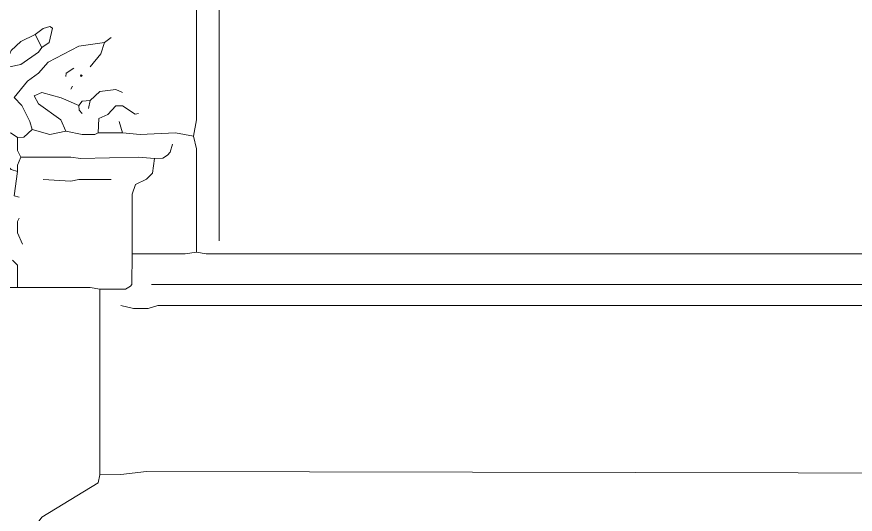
# Model space of a CAD drawing. Header units: millimetres. Extents: x 11 to 20000, y -4 to 8232.
# Drawn here: x 4007 to 5966, y 5952 to 7115 of the extents above; entities that cross this region are included whole.
import ezdxf

# ---------------------------------------------------------------- set-up
doc = ezdxf.new("R2010")
doc.units = ezdxf.units.MM
doc.layers.add('ARCHITECTURE', color=7, linetype='Continuous', lineweight=13, true_color=0x000000)
doc.layers.add('PLANTING', color=7, linetype='Continuous', lineweight=13, true_color=0x000000)

msp = doc.modelspace()

# ---------------------------------------------------------------- linework, layer by layer
at = {"layer": 'ARCHITECTURE', "color": 7, "lineweight": 13, "true_color": 0x000000}
for points in [[(4419.30577, 6836.34966), (4426.84762, 6874.05758), (4426.84762, 7556.56109), (4422.92229, 7567.71867), (4407.99355, 7571.644)], [(7315.23405, 7582.95622), (7296.38009, 7571.79208), (7239.819, 7567.87986), (7209.65283, 7571.644), (4487.18597, 7570.43971), (4479.63801, 7556.56109), (4479.63801, 6602.56437), (4479.63801, 6591.25215)], [(6595.02262, 6561.08597), (4449.47251, 6561.08597), (4426.84762, 6564.85645)], [(6549.77376, 6489.44197), (4321.26697, 6489.44197)], [(4249.62251, 6440.42229), (4279.78925, 6432.88077), (4313.7259, 6433.03541), (4336.35034, 6440.42229), (6530.9198, 6440.4224), (6553.54423, 6436.65158)], [(4200.60328, 6044.4948), (4196.67794, 6025.78903), (4064.86335, 5945.39932), (4049.77376, 5923.831)], [(6632.72975, 6048.26538), (6595.02262, 6048.11719), (6568.62771, 6040.7371), (6474.35871, 6048.2655), (6236.80215, 6048.2655), (6214.17771, 6048.2655), (4309.95475, 6052.02964), (4249.62251, 6044.64299), (4200.60328, 6044.4948)]]:
    msp.add_lwpolyline(points, dxfattribs=at)
at = {"layer": 'PLANTING', "color": 7, "lineweight": 13, "true_color": 0x000000}
for points in [[(4049.77376, 7073.90622), (4068.62704, 7087.79853), (4083.70419, 7092.45747), (4090.04106, 7088.83462), (4082.65373, 7055.05962), (4064.85713, 7043.74084)], [(4049.77376, 7073.90622), (4015.8371, 7057.76753), (3993.36075, 7036.05079), (3983.16425, 7012.73891), (3989.44152, 6998.49197)], [(4211.91595, 7055.05305), (4151.58371, 7046.45532), (4079.93925, 7008.74774), (4057.3086, 6983.55679), (4031.97002, 6964.40701), (4000.75373, 6926.8474)], [(4049.77376, 7073.90622), (4064.85713, 7043.74084)], [(4211.91595, 7055.05305), (4203.31821, 7028.65735), (4177.9793, 6998.49197)], [(4211.91595, 7055.05305), (4226.99808, 7066.36527)], [(4064.85713, 7043.74084), (4057.3086, 7032.43484), (4015.8371, 7003.46018), (3989.44152, 6998.49197)], [(4140.27149, 6994.7207), (4121.7207, 6983.26753), (4121.41821, 6975.86753)], [(4121.41821, 6847.66188), (4109.95758, 6874.05724), (4057.32172, 6911.91301), (4047.35577, 6930.47036), (4064.85713, 6938.0052), (4110.106, 6925.64989), (4151.58371, 6907.99423)], [(4132.73043, 6945.70136), (4136.50034, 6953.2431)], [(4177.9793, 6919.30645), (4200.60373, 6940.8741), (4238.31029, 6945.54649), (4253.39367, 6938.15962)], [(4042.23269, 6851.43314), (4037.41176, 6870.28631), (4018.55158, 6907.98767), (4000.75373, 6926.8474)], [(4177.9793, 6919.30645), (4159.13167, 6918.10215), (4151.58371, 6907.99423)], [(4177.9793, 6919.30645), (4174.20814, 6900.45249)], [(4159.12477, 6889.14027), (4152.78133, 6896.68857), (4151.58371, 6907.99423)], [(4196.83258, 6843.8914), (4198.0371, 6877.67975), (4219.45701, 6886.5741), (4238.31719, 6906.78993), (4253.39367, 6906.79649), (4283.55294, 6887.62342), (4291.10147, 6889.14027)], [(4245.8526, 6870.28631), (4253.39367, 6843.8914)], [(4008.29604, 6832.57919), (3993.21267, 6842.69367), (3966.81708, 6851.28484), (3951.66731, 6851.65486), (3942.30769, 6857.08925)], [(4008.29604, 6832.57919), (4023.37817, 6833.78348), (4042.23269, 6851.43314)], [(4121.41821, 6847.66188), (4083.71041, 6840.26878), (4042.23269, 6851.43314)], [(4196.83258, 6843.8914), (4189.28462, 6840.26878), (4159.12477, 6840.26878), (4121.41821, 6847.66188)], [(4196.83258, 6843.8914), (4253.39367, 6843.8914)], [(4419.30577, 6836.34966), (4377.82805, 6843.7431), (4294.87138, 6840.12093), (4253.39367, 6843.8914)], [(4015.8371, 6787.33032), (4008.44389, 6802.41301), (4008.29604, 6832.57919)], [(4419.30577, 6836.34966), (4426.84762, 6806.18428), (4426.84762, 6564.85645)], [(4370.28699, 6817.49649), (4365.31165, 6798.64253), (4358.96787, 6791.2491), (4347.66256, 6784.61584), (4328.80803, 6783.55984)], [(4015.8371, 6787.33032), (4008.44389, 6768.47636), (4008.29604, 6753.39367)], [(4015.8371, 6787.33032), (4132.73043, 6787.32376), (4155.35486, 6783.55984), (4291.10147, 6787.32376), (4328.80803, 6783.55984)], [(4276.0181, 6561.08597), (4276.16618, 6700.60305), (4283.71414, 6723.22093), (4309.95475, 6735.73744), (4323.83993, 6749.62319), (4328.80803, 6783.55984)], [(4008.29604, 6753.39367), (3993.21267, 6758.36188), (3970.58824, 6779.78857)], [(4000.75373, 6696.83258), (4008.29604, 6753.39367)], [(4226.99808, 6734.53971), (4151.58371, 6734.39186), (4132.73043, 6730.76923), (4068.62704, 6734.53971)], [(4000.75373, 6696.83258), (4012.06595, 6693.0621)], [(4019.60826, 6583.71041), (4008.44389, 6610.10532), (4008.44389, 6636.49412), (4012.06595, 6644.04197)], [(4276.0181, 6561.08597), (4400.45249, 6561.09253), (4426.84762, 6564.85645)], [(4008.29604, 6481.90045), (4008.14106, 6534.6845), (3996.98382, 6546.00328)], [(4276.0181, 6561.08597), (4275.86346, 6489.44197), (4272.09299, 6485.67783), (4260.93473, 6478.28428), (4200.60328, 6478.12964)], [(4008.29604, 6481.90045), (3947.9638, 6481.90045)], [(4008.29604, 6481.90045), (4177.9793, 6481.89389), (4200.60328, 6478.12964)], [(4200.60328, 6478.12964), (4200.60328, 6063.34842), (4200.60328, 6044.4948)]]:
    msp.add_lwpolyline(points, dxfattribs=at)
msp.add_lwpolyline([(4155.35441, 6977.7526), (4157.23982, 6979.63801), (4159.12523, 6977.7526), (4157.23982, 6975.86731)], close=True, dxfattribs=at)

doc.saveas('drawing.dxf')
